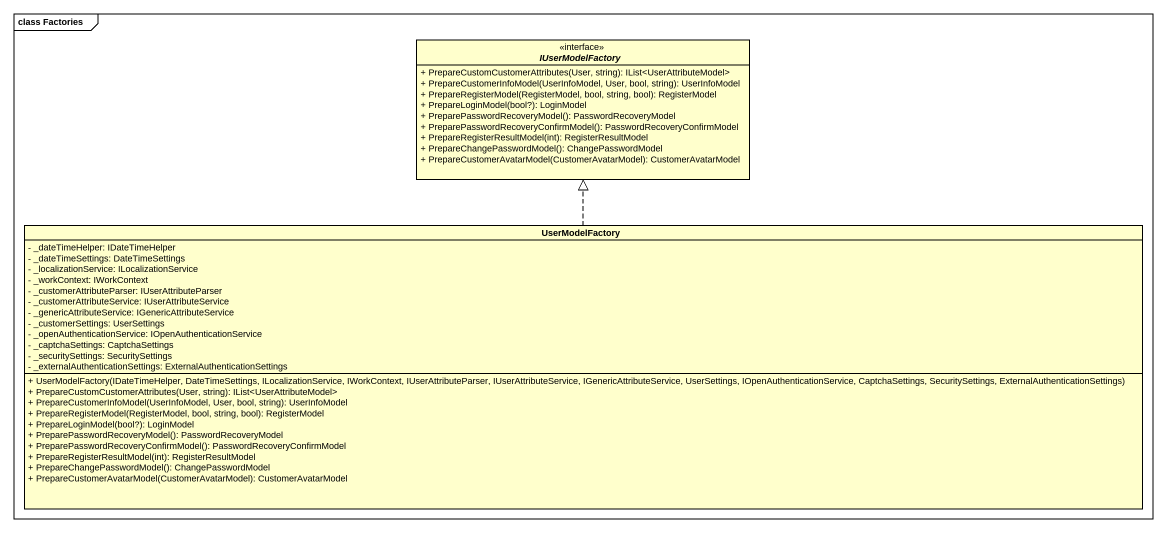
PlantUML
@startuml
mainframe class Factories
hide circle
hide empty members
skinparam classAttributeIconSize 0
interface IUserModelFactory {
  + PrepareCustomCustomerAttributes(User, string): IList<UserAttributeModel>
  + PrepareCustomerInfoModel(UserInfoModel, User, bool, string): UserInfoModel
  + PrepareRegisterModel(RegisterModel, bool, string, bool): RegisterModel
  + PrepareLoginModel(bool?): LoginModel
  + PreparePasswordRecoveryModel(): PasswordRecoveryModel
  + PreparePasswordRecoveryConfirmModel(): PasswordRecoveryConfirmModel
  + PrepareRegisterResultModel(int): RegisterResultModel
  + PrepareChangePasswordModel(): ChangePasswordModel
  + PrepareCustomerAvatarModel(CustomerAvatarModel): CustomerAvatarModel
}
class UserModelFactory {
  - _dateTimeHelper: IDateTimeHelper
  - _dateTimeSettings: DateTimeSettings
  - _localizationService: ILocalizationService
  - _workContext: IWorkContext
  - _customerAttributeParser: IUserAttributeParser
  - _customerAttributeService: IUserAttributeService
  - _genericAttributeService: IGenericAttributeService
  - _customerSettings: UserSettings
  - _openAuthenticationService: IOpenAuthenticationService
  - _captchaSettings: CaptchaSettings
  - _securitySettings: SecuritySettings
  - _externalAuthenticationSettings: ExternalAuthenticationSettings
  + UserModelFactory(IDateTimeHelper, DateTimeSettings, ILocalizationService, IWorkContext, IUserAttributeParser, IUserAttributeService, IGenericAttributeService, UserSettings, IOpenAuthenticationService, CaptchaSettings, SecuritySettings, ExternalAuthenticationSettings)
  + PrepareCustomCustomerAttributes(User, string): IList<UserAttributeModel>
  + PrepareCustomerInfoModel(UserInfoModel, User, bool, string): UserInfoModel
  + PrepareRegisterModel(RegisterModel, bool, string, bool): RegisterModel
  + PrepareLoginModel(bool?): LoginModel
  + PreparePasswordRecoveryModel(): PasswordRecoveryModel
  + PreparePasswordRecoveryConfirmModel(): PasswordRecoveryConfirmModel
  + PrepareRegisterResultModel(int): RegisterResultModel
  + PrepareChangePasswordModel(): ChangePasswordModel
  + PrepareCustomerAvatarModel(CustomerAvatarModel): CustomerAvatarModel
}
UserModelFactory .up.|> IUserModelFactory
@enduml
